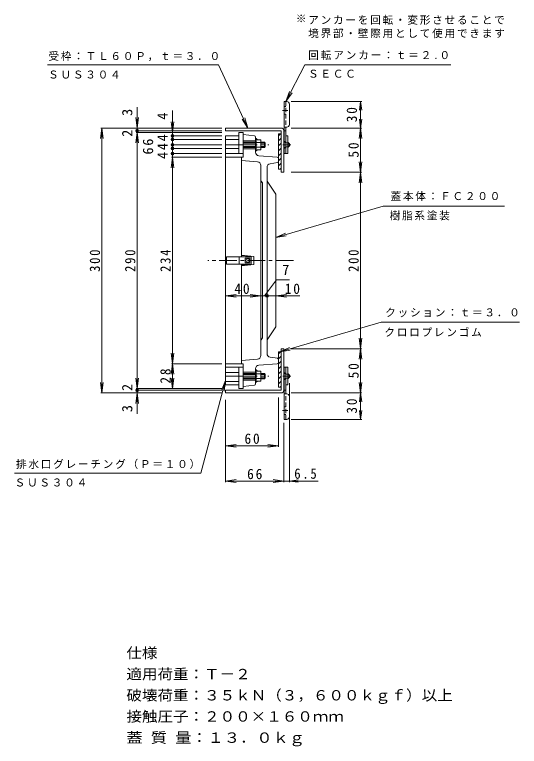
# Model space of a CAD drawing. Units: millimetres, scale not verified. Extents: x -727 to 752, y -548 to 418.
# Drawn here: x 181 to 752, y -411 to 418 of the extents above; entities that cross this region are included whole.
import ezdxf
from ezdxf.enums import TextEntityAlignment as Align

# ---------------------------------------------------------------- set-up
doc = ezdxf.new("R2010")
doc.units = ezdxf.units.MM
doc.header["$LTSCALE"] = 4
doc.header["$PDMODE"] = 32
doc.header["$PDSIZE"] = 3.2
for name, pattern in [('CHAIN1', [8, 5, -1, 1, -1]), ('CHAIN2', [12, 9, -1, 1, -1]), ('DASHED1', [1.8, 1.2, -0.6])]:
    doc.linetypes.add(name, pattern=pattern)
for name, color, linetype, lineweight in [('0-0', 3, 'Continuous', 9), ('0-1', 2, 'Continuous', 9), ('0-4', 7, 'Continuous', 9), ('0-5', 7, 'Continuous', 9), ('0-6', 6, 'Continuous', 9), ('0-E', 7, 'Continuous', 9), ('0-F', 7, 'Continuous', 9)]:
    doc.layers.add(name, color=color, linetype=linetype, lineweight=lineweight)
doc.styles.add('ＭＳ ゴシック', font='')
doc.styles.get('ＭＳ ゴシック').set_extended_font_data('MS Gothic')

msp = doc.modelspace()

# ---------------------------------------------------------------- linework, layer by layer
at = {"layer": '0-0'}
for p, q in [((434.352, 260.405), (434.352, 284.405)), ((439.352, 284.405), (434.352, 284.405)), ((439.352, 256.405), (439.352, 284.405)), ((452.039, 280.57), (439.352, 282.155)), ((434.352, 280.405), (419.352, 280.405)), ((419.352, -1.595), (419.352, 280.405)), ((434.352, 276.405), (419.352, 276.405)), ((439.352, 274.905), (453.353, 274.905)), ((453.353, 279.081), (453.353, 261.987)), ((453.353, 277.405), (454.153, 277.405)), ((454.153, 263.405), (454.153, 277.405)), ((454.153, 277.405), (455.753, 275.93)), ((455.753, 275.93), (459.353, 275.93)), ((434.352, 270.405), (419.352, 270.405)), ((434.352, 266.405), (419.352, 266.405)), ((439.352, 273.405), (453.353, 273.405)), ((453.353, 272.405), (439.352, 272.405)), ((453.353, 268.405), (439.352, 268.405)), ((439.352, 267.405), (453.353, 267.405)), ((439.352, 265.905), (453.353, 265.905)), ((454.153, 273.168), (459.353, 273.168)), ((454.153, 267.643), (459.353, 267.643)), ((459.353, 273.405), (463.353, 273.405)), ((464.353, 272.405), (459.353, 272.405)), ((459.353, 268.405), (464.353, 268.405)), ((459.353, 267.405), (463.353, 267.405)), ((463.353, 267.405), (463.353, 273.405)), ((464.353, 272.405), (463.353, 273.405)), ((463.353, 267.405), (464.353, 268.405)), ((464.353, 268.405), (464.353, 272.405)), ((439.352, 260.405), (419.352, 260.405)), ((453.353, 263.405), (454.153, 263.405)), ((454.153, 263.405), (455.753, 264.88)), ((477.959, 256.505), (457.068, 257.997)), ((439.352, 256.405), (419.352, 256.405)), ((437.352, 143.405), (437.352, 256.405)), ((455.651, 251.163), (437.352, 252.536)), ((469.744, 248.927), (478.08, 250.21)), ((479.352, 251.692), (479.352, 255.009)), ((459.352, 247.174), (459.352, 31.636)), ((466.352, 244.974), (466.352, 33.837)), ((461.133, 227.179), (459.571, 229.131)), ((461.352, 226.555), (461.352, 52.256)), ((466.352, 229.405), (476.352, 214.405)), ((476.352, 214.405), (476.352, 64.405)), ((420.352, 143.405), (420.352, 135.405)), ((448.352, 143.405), (420.352, 143.405)), ((434.852, 143.405), (434.852, 135.405)), ((437.352, 145.405), (451.352, 143.905)), ((437.352, 144.905), (451.352, 143.905)), ((446.952, 142.005), (446.952, 136.805)), ((448.352, 143.405), (448.352, 135.405)), ((451.352, 134.905), (451.352, 143.905)), ((448.352, 135.405), (420.352, 135.405)), ((437.352, 135.405), (437.352, 22.405)), ((437.352, 133.905), (451.352, 134.905)), ((437.352, 133.405), (451.352, 134.905)), ((446.952, 136.805), (441.752, 136.805)), ((466.352, 49.405), (476.352, 64.405)), ((461.133, 51.631), (459.571, 49.679)), ((455.651, 27.647), (437.352, 26.275)), ((469.744, 29.883), (478.08, 28.601)), ((479.352, 27.118), (479.352, 23.802)), ((439.352, 22.405), (419.352, 22.405)), ((439.352, 18.405), (419.352, 18.405)), ((434.352, 18.405), (434.352, -5.595)), ((439.352, 22.405), (439.352, -5.595)), ((453.353, -0.271), (453.353, 16.824)), ((477.959, 22.306), (457.068, 20.814)), ((434.352, 12.405), (419.352, 12.405)), ((434.352, 8.405), (419.352, 8.405)), ((439.352, 12.905), (453.353, 12.905)), ((439.352, 11.405), (453.353, 11.405)), ((453.353, 10.405), (439.352, 10.405)), ((453.353, 15.405), (454.153, 15.405)), ((454.153, 15.405), (454.153, 1.405)), ((454.153, 15.405), (455.753, 13.93)), ((454.153, 11.168), (459.353, 11.168)), ((459.353, 11.405), (463.353, 11.405)), ((459.353, 10.405), (464.353, 10.405)), ((463.353, 11.405), (463.353, 5.405)), ((463.353, 11.405), (464.353, 10.405)), ((464.353, 10.405), (464.353, 6.405)), ((434.352, 2.405), (419.352, 2.405)), ((453.353, 6.405), (439.352, 6.405)), ((439.352, 5.405), (453.353, 5.405)), ((439.352, 3.905), (453.353, 3.905)), ((453.353, 1.405), (454.153, 1.405)), ((454.153, 5.643), (459.353, 5.643)), ((454.153, 1.405), (455.753, 2.88)), ((455.753, 2.88), (459.353, 2.88)), ((464.353, 6.405), (459.353, 6.405)), ((459.353, 5.405), (463.353, 5.405)), ((464.353, 6.405), (463.353, 5.405)), ((434.352, -1.595), (419.352, -1.595)), ((439.352, -5.595), (434.352, -5.595)), ((452.039, -1.759), (439.352, -3.345))]:
    msp.add_line(p, q, dxfattribs=at)
at = {"layer": '0-0', "linetype": 'CHAIN1'}
for p, q in [((435.352, 270.405), (468.353, 270.405)), ((496.352, 139.405), (399.352, 139.405)), ((435.352, 8.405), (468.353, 8.405))]:
    msp.add_line(p, q, dxfattribs=at)
at = {"layer": '0-0'}
for points in [[(455.753, 264.88), (459.353, 264.88), (459.353, 275.93)], [(446.952, 142.005), (441.752, 142.005), (441.752, 136.805)], [(455.753, 13.93), (459.353, 13.93), (459.353, 2.88)]]:
    msp.add_lwpolyline(points, dxfattribs=at)
msp.add_circle((444.352, 139.405), 2, dxfattribs=at)
for centre, radius, start, end in [((451.853, 279.081), 1.5, 0, 82.87332), ((457.353, 261.987), 4, 180, 265.91417), ((455.352, 247.174), 4, 0, 85.71117), ((470.352, 244.974), 4, 98.746, 180), ((477.852, 255.009), 1.5, 0, 85.9142), ((477.852, 251.692), 1.5, 278.74637, 0), ((460.352, 229.756), 1, 180, 218.66106), ((460.352, 226.555), 1, 0, 38.66106), ((460.352, 52.256), 1, 321.33894, 0), ((460.352, 49.054), 1, 141.33894, 180), ((470.352, 33.837), 4, 180, 261.254), ((455.352, 31.636), 4, 274.28883, 0), ((477.852, 27.118), 1.5, 0, 81.25363), ((457.353, 16.824), 4, 94.08583, 180), ((477.852, 23.802), 1.5, 274.0858, 0), ((451.853, -0.271), 1.5, 277.12668, 0)]:
    msp.add_arc(centre, radius, start, end, dxfattribs=at)
at = {"layer": '0-1'}
for p, q in [((485.852, 319.405), (485.852, 260.405)), ((488.652, 319.405), (485.852, 319.405)), ((491.652, 293.405), (491.652, 316.405)), ((488.652, 290.405), (485.852, 290.405)), ((487.852, 290.41), (487.852, 260.405)), ((419.352, 286.405), (419.352, 289.405)), ((482.352, 289.405), (419.352, 289.405)), ((482.352, 286.405), (419.352, 286.405)), ((482.352, 286.405), (482.352, 239.405)), ((485.352, 286.421), (485.352, 239.405)), ((487.852, 286.405), (485.852, 286.405)), ((485.352, 280.405), (485.852, 280.405)), ((485.352, 280.405), (485.352, 260.405)), ((485.852, 277.155), (485.852, 280.405)), ((485.852, 277.155), (485.852, 263.655)), ((487.852, 280.405), (489.852, 280.405)), ((487.852, 279.155), (487.852, 280.405)), ((489.852, 280.405), (489.852, 260.405)), ((485.652, 266.405), (485.652, 270.405)), ((485.852, 266.405), (485.652, 266.405)), ((490.352, 273.155), (489.852, 273.155)), ((490.352, 267.655), (489.852, 267.655)), ((491.852, 271.405), (490.352, 273.155)), ((490.352, 267.655), (490.352, 273.155)), ((490.352, 267.655), (491.852, 269.405)), ((491.852, 269.405), (491.852, 271.405)), ((485.352, 260.405), (489.852, 260.405)), ((485.852, 263.655), (485.852, 260.405)), ((485.852, 260.405), (487.852, 260.405)), ((487.852, 261.655), (487.852, 260.405)), ((485.352, 239.405), (482.352, 239.405)), ((485.352, 39.405), (482.352, 39.405)), ((482.352, -7.595), (482.352, 39.405)), ((485.352, -7.61), (485.352, 39.405)), ((485.352, 18.405), (489.852, 18.405)), ((485.352, -1.595), (485.352, 18.405)), ((485.852, 18.405), (487.852, 18.405)), ((485.852, -40.595), (485.852, 18.405)), ((485.852, 15.155), (485.852, 18.405)), ((487.852, -11.6), (487.852, 18.405)), ((487.852, 17.155), (487.852, 18.405)), ((489.852, -1.595), (489.852, 18.405)), ((485.852, 12.405), (485.652, 12.405)), ((485.652, 12.405), (485.652, 8.405)), ((485.852, 1.655), (485.852, 15.155)), ((490.352, 11.155), (489.852, 11.155)), ((490.352, 11.155), (491.852, 9.405)), ((490.352, 11.155), (490.352, 5.655)), ((491.852, 9.405), (491.852, 7.405)), ((485.852, 1.655), (485.852, -1.595)), ((490.352, 5.655), (489.852, 5.655)), ((491.852, 7.405), (490.352, 5.655)), ((419.352, -7.595), (419.352, -10.595)), ((482.352, -7.595), (419.352, -7.595)), ((485.352, -1.595), (485.852, -1.595)), ((487.852, -7.595), (485.852, -7.595)), ((487.852, -0.345), (487.852, -1.595)), ((487.852, -1.595), (489.852, -1.595)), ((482.352, -10.595), (419.352, -10.595)), ((488.652, -11.595), (485.852, -11.595)), ((491.652, -14.595), (491.652, -37.595)), ((488.652, -40.595), (485.852, -40.595))]:
    msp.add_line(p, q, dxfattribs=at)
at = {"layer": '0-1', "linetype": 'DASHED1'}
for p, q in [((487.852, 319.4), (487.852, 290.41)), ((487.852, 313.655), (485.852, 313.655)), ((487.852, 305.155), (485.852, 305.155)), ((487.652, 272.655), (485.852, 274.405)), ((487.652, 268.155), (485.852, 266.405)), ((487.652, 272.655), (487.852, 272.655)), ((487.652, 272.655), (487.652, 268.155)), ((487.652, 268.155), (487.852, 268.155)), ((489.852, 272.655), (487.852, 272.655)), ((489.852, 268.155), (487.852, 268.155)), ((487.652, 10.655), (485.852, 12.405)), ((487.652, 10.655), (487.852, 10.655)), ((487.652, 6.155), (487.652, 10.655)), ((489.852, 10.655), (487.852, 10.655)), ((487.652, 6.155), (485.852, 4.405)), ((487.652, 6.155), (487.852, 6.155)), ((489.852, 6.155), (487.852, 6.155)), ((487.852, -40.59), (487.852, -11.6)), ((487.852, -26.345), (485.852, -26.345)), ((487.852, -34.845), (485.852, -34.845))]:
    msp.add_line(p, q, dxfattribs=at)
at = {"layer": '0-1', "linetype": 'CHAIN2'}
for p, q in [((489.852, 309.405), (483.852, 309.405)), ((493.4, 270.405), (484.315, 270.405)), ((493.4, 8.405), (484.315, 8.405)), ((489.852, -30.595), (483.852, -30.595))]:
    msp.add_line(p, q, dxfattribs=at)
at = {"layer": '0-1'}
for points in [[(485.852, 274.405), (485.652, 274.405), (485.652, 270.405)], [(485.852, 4.405), (485.652, 4.405), (485.652, 8.405)]]:
    msp.add_lwpolyline(points, dxfattribs=at)
for centre, start, end in [((488.652, 316.405), 0, 90), ((488.652, 293.405), 270, 0), ((482.352, 286.405), 0, 90), ((482.352, -7.595), 270, 0), ((488.652, -14.595), 0, 90), ((488.652, -37.595), 270, 0)]:
    msp.add_arc(centre, 3, start, end, dxfattribs=at)
at = {"layer": '0-4'}
for p, q in [((573.552, 319.405), (493.852, 319.405)), ((572.352, 319.405), (571.047, 309.491)), ((572.352, 319.405), (573.657, 309.491)), ((572.352, 289.405), (572.352, 319.405)), ((572.352, 289.405), (571.047, 299.32)), ((572.352, 289.405), (573.657, 299.32)), ((571.152, 289.405), (564.352, 289.405)), ((491.852, -111.595), (491.852, 0.405)), ((479.352, -15.595), (479.352, -71.595)), ((572.352, -10.595), (571.047, -20.509)), ((572.352, -40.595), (572.352, -10.595)), ((572.352, -10.595), (573.657, -20.509)), ((419.352, -18.595), (419.352, -111.595)), ((572.352, -40.595), (571.047, -30.68)), ((572.352, -40.595), (573.657, -30.68)), ((573.552, -40.595), (493.852, -40.595)), ((485.352, -44.631), (485.352, -111.595)), ((419.352, -70.395), (431.249, -68.829)), ((419.352, -70.395), (431.249, -71.961)), ((419.352, -70.395), (479.352, -70.395)), ((479.352, -70.395), (467.455, -68.829)), ((479.352, -70.395), (467.455, -71.961)), ((419.352, -110.395), (431.249, -108.829)), ((419.352, -110.395), (431.249, -111.961)), ((419.352, -110.395), (485.352, -110.395)), ((485.352, -110.395), (473.455, -108.829)), ((485.352, -110.395), (473.455, -111.961)), ((485.352, -110.395), (475.438, -109.09)), ((485.352, -110.395), (475.438, -111.7)), ((485.352, -110.395), (491.852, -110.395)), ((491.852, -110.395), (501.766, -109.09)), ((491.852, -110.395), (501.766, -111.7)), ((491.852, -110.395), (524.31, -110.395))]:
    msp.add_line(p, q, dxfattribs=at)
at = {"layer": '0-6'}
for p, q in [((479.352, 280.59), (481.667, 282.905)), ((479.352, 282.905), (479.352, 242.905)), ((482.352, 282.905), (479.352, 282.905)), ((482.352, 242.905), (482.352, 282.905)), ((479.352, 274.933), (482.352, 277.933)), ((479.352, 269.276), (482.352, 272.276)), ((479.352, 263.619), (482.352, 266.619)), ((479.352, 257.962), (482.352, 260.962)), ((479.352, 252.305), (482.352, 255.305)), ((479.352, 246.649), (482.352, 249.649)), ((479.352, 242.905), (482.352, 242.905)), ((481.265, 242.905), (482.352, 243.992)), ((479.352, 33.59), (481.667, 35.905)), ((479.352, 35.905), (479.352, -4.095)), ((482.352, 35.905), (479.352, 35.905)), ((482.352, -4.095), (482.352, 35.905)), ((479.352, 27.933), (482.352, 30.933)), ((479.352, 22.276), (482.352, 25.276)), ((479.352, 16.619), (482.352, 19.619)), ((479.352, 10.962), (482.352, 13.962)), ((479.352, 5.306), (482.352, 8.306)), ((479.352, -0.351), (482.352, 2.649)), ((479.352, -4.095), (482.352, -4.095)), ((481.265, -4.095), (482.352, -3.008))]:
    msp.add_line(p, q, dxfattribs=at)
at = {"layer": '0-E'}
for p, q in [((217.899, 361.085), (411.357, 361.085)), ((509.209, 361.085), (487.852, 319.405)), ((509.209, 361.085), (674.463, 361.085)), ((444.754, 289.405), (441.149, 300.851)), ((597.854, 201.024), (476.352, 165.579)), ((597.854, 201.024), (735.418, 201.024)), ((476.352, 165.579), (487.335, 170.414)), ((476.352, 165.579), (488.212, 167.407)), ((595.495, 69.35), (752.142, 69.35)), ((480.852, 35.905), (491.834, 40.741)), ((419.352, 3.405), (391.27, -101.399)), ((419.352, 3.405), (414.76, -7.681)), ((419.352, 3.405), (417.786, -8.492)), ((391.27, -101.399), (180.529, -101.399))]:
    msp.add_line(p, q, dxfattribs=at)
for points in [[(411.357, 361.085), (444.754, 289.405), (438.309, 299.528)], [(595.495, 69.35), (480.852, 35.905), (492.712, 37.734)]]:
    msp.add_lwpolyline(points, dxfattribs=at)
at = {"layer": '0-F'}
for p, q in [((487.852, 319.405), (491.883, 330.708)), ((487.852, 319.405), (494.671, 329.279)), ((319.352, -34.324), (319.352, 313.135)), ((359.352, -5.595), (359.352, 309.314)), ((319.352, 289.405), (317.786, 301.303)), ((319.352, 289.405), (320.918, 301.303)), ((359.352, 284.405), (357.786, 296.303)), ((359.352, 284.405), (360.918, 296.303)), ((279.352, 289.405), (277.786, 277.508)), ((415.352, 289.405), (278.152, 289.405)), ((279.352, -10.595), (279.352, 289.405)), ((279.352, 289.405), (280.918, 277.508)), ((319.352, 284.405), (317.786, 272.508)), ((415.352, 286.405), (318.152, 286.405)), ((415.352, 284.405), (318.152, 284.405)), ((319.352, 284.405), (320.918, 272.508)), ((493.852, 289.405), (573.552, 289.405)), ((572.352, 289.405), (570.786, 277.508)), ((572.352, 289.405), (573.918, 277.508)), ((572.352, -10.595), (572.352, 289.405)), ((415.352, 280.405), (358.152, 280.405)), ((415.352, 276.405), (358.152, 276.405)), ((415.352, 270.405), (358.152, 270.405)), ((415.352, 266.405), (358.152, 266.405)), ((415.352, 260.405), (358.152, 260.405)), ((359.352, 256.405), (357.786, 244.508)), ((415.352, 256.405), (358.152, 256.405)), ((359.352, 256.405), (360.918, 244.508)), ((573.918, 251.303), (570.786, 227.508)), ((570.786, 251.303), (573.918, 227.508)), ((493.852, 239.405), (573.552, 239.405)), ((477.006, 117.445), (463.464, 99.405)), ((477.006, 117.445), (491.906, 117.445)), ((419.352, 99.405), (431.249, 100.972)), ((459.352, 99.405), (447.455, 100.972)), ((476.352, 99.405), (488.249, 100.972)), ((419.352, 99.405), (503.384, 99.405)), ((419.352, 99.405), (431.249, 97.839)), ((459.352, 99.405), (447.455, 97.839)), ((476.352, 99.405), (488.249, 97.839)), ((573.918, 51.303), (570.786, 27.508)), ((570.786, 51.303), (573.918, 27.508)), ((360.918, 34.303), (357.786, 10.508)), ((357.786, 34.303), (360.918, 10.508)), ((493.852, 39.405), (573.552, 39.405)), ((415.352, 22.405), (358.152, 22.405)), ((279.352, -10.595), (277.786, 1.303)), ((279.352, -10.595), (280.918, 1.303)), ((319.352, -5.595), (317.786, 6.302)), ((319.352, -5.595), (320.918, 6.302)), ((359.352, -5.595), (357.786, 6.302)), ((359.352, -5.595), (360.918, 6.302)), ((572.352, -10.595), (570.786, 1.303)), ((572.352, -10.595), (573.918, 1.303)), ((415.352, -5.595), (318.152, -5.595)), ((415.352, -7.595), (318.152, -7.595)), ((415.352, -10.595), (278.152, -10.595)), ((319.352, -10.595), (317.786, -22.492)), ((319.352, -10.595), (320.918, -22.492)), ((493.852, -10.595), (573.552, -10.595))]:
    msp.add_line(p, q, dxfattribs=at)
for p in [(319.352, 286.405), (359.352, 280.405), (359.352, 276.405), (359.352, 270.405), (359.352, 266.405), (359.352, 260.405), (466.352, 99.405), (319.352, -7.595)]:
    msp.add_point(p, dxfattribs=at)

# ---------------------------------------------------------------- texts
at = {"layer": '0-4', "color": 2, "char_height": 11.73, "attachment_point": 7, "rotation": 90, "style": 'ＭＳ ゴシック'}
for insert in [(568.352, 295.905), (568.352, -34.095)]:
    msp.add_mtext('\\T1.27;\\W0.95;30', dxfattribs=dict(at, insert=insert))
at = {"layer": '0-4', "color": 2, "char_height": 11.73, "attachment_point": 7, "style": 'ＭＳ ゴシック'}
for s, insert in [('\\T1.27;\\W0.95;60', (440.852, -68.395)), ('\\T1.27;\\W0.95;66', (443.852, -108.395)), ('\\T1.27;\\W0.9;6.5', (497.224, -107.995))]:
    msp.add_mtext(s, dxfattribs=dict(at, insert=insert))
at = {"layer": '0-5', "style": 'ＭＳ ゴシック'}
msp.add_text('※', height=8.798, dxfattribs=at).set_placement((499.008, 406.309), align=Align.BOTTOM_LEFT)
at = {"layer": '0-5', "char_height": 8.798, "attachment_point": 7, "style": 'ＭＳ ゴシック'}
for s, insert in [('\\T1.17;アンカーを回転・変形させることで', (513.008, 406.309)), ('\\T1.17;境界部・壁際用として使用できます', (513.008, 391.128))]:
    msp.add_mtext(s, dxfattribs=dict(at, insert=insert))
at = {"layer": '0-E', "char_height": 8.798, "attachment_point": 7, "style": 'ＭＳ ゴシック'}
for s, insert in [('\\T1.17;受枠：ＴＬ６０Ｐ，ｔ＝３．０', (218.826, 365.119)), ('\\T1.18;回転アンカー：ｔ＝２.０', (513.008, 366.534)), ('\\T1.17;ＳＵＳ３０４', (218.439, 345.334)), ('\\T1.17;ＳＥＣＣ', (512.816, 346.265)), ('\\T1.17;蓋本体：ＦＣ２００', (606.228, 206.847)), ('\\T1.17;樹脂系塗装', (605.247, 184.769)), ('\\T1.17;クッション：ｔ＝３．０', (600.242, 75.173)), ('\\T1.17;クロロプレンゴム', (599.26, 53.095)), ('\\T1.17;排水口グレーチング（Ｐ＝１０）', (182.082, -96.832)), ('\\T1.17;ＳＵＳ３０４', (180.529, -116.701))]:
    msp.add_mtext(s, dxfattribs=dict(at, insert=insert))
at = {"layer": '0-F', "color": 2, "style": 'ＭＳ ゴシック'}
for s, p in [('3', (317.352, 303.139)), ('4', (357.352, 298.863)), ('2', (317.352, 279.489)), ('4', (357.352, 274.405)), ('6', (340.886, 269.405)), ('6', (340.886, 259.405)), ('4', (357.352, 264.405)), ('4', (357.352, 254.405)), ('2', (317.352, -8.401)), ('3', (317.352, -32.329))]:
    msp.add_text(s, height=11.73, rotation=90, dxfattribs=at).set_placement(p, align=Align.BOTTOM_LEFT)
msp.add_text('7', height=11.73, dxfattribs=at).set_placement((483.624, 119.473), align=Align.BOTTOM_LEFT)
for s, width, p in [('仕様', 1.1, (307.087, -314.402)), ('適用荷重：Ｔ－２', 1.1, (307.087, -338.402)), ('破壊荷重：３５ｋＮ（３，６００ｋｇｆ）以上', 1.1, (307.087, -362.402)), ('接触圧子：２００×１６０ｍｍ', 1.1, (307.087, -386.402)), ('蓋 質 量：１３．０ｋｇ', 1.15, (307.087, -410.402))]:
    msp.add_text(s, height=11.73, dxfattribs=dict(at, width=width)).set_placement(p, align=Align.BOTTOM_LEFT)
at = {"layer": '0-F', "color": 2, "char_height": 11.73, "attachment_point": 7, "rotation": 90, "style": 'ＭＳ ゴシック'}
for s, insert in [('\\T1.27;\\W0.95;50', (570.352, 255.905)), ('\\T1.27;\\W0.9;300', (277.352, 126.405)), ('\\T1.27;\\W0.9;290', (317.352, 126.405)), ('\\T1.27;\\W0.9;234', (357.352, 126.405)), ('\\T1.27;\\W0.9;200', (570.352, 126.405)), ('\\T1.27;\\W0.95;50', (570.352, 5.905)), ('\\T1.27;\\W0.95;28', (357.352, -0.095))]:
    msp.add_mtext(s, dxfattribs=dict(at, insert=insert))
at = {"layer": '0-F', "color": 2, "char_height": 11.73, "attachment_point": 7, "style": 'ＭＳ ゴシック'}
for s, insert in [('\\T1.27;\\W0.95;40', (429.428, 101.405)), ('\\T1.27;\\W0.95;10', (486.463, 101.405))]:
    msp.add_mtext(s, dxfattribs=dict(at, insert=insert))

doc.saveas('drawing.dxf')
